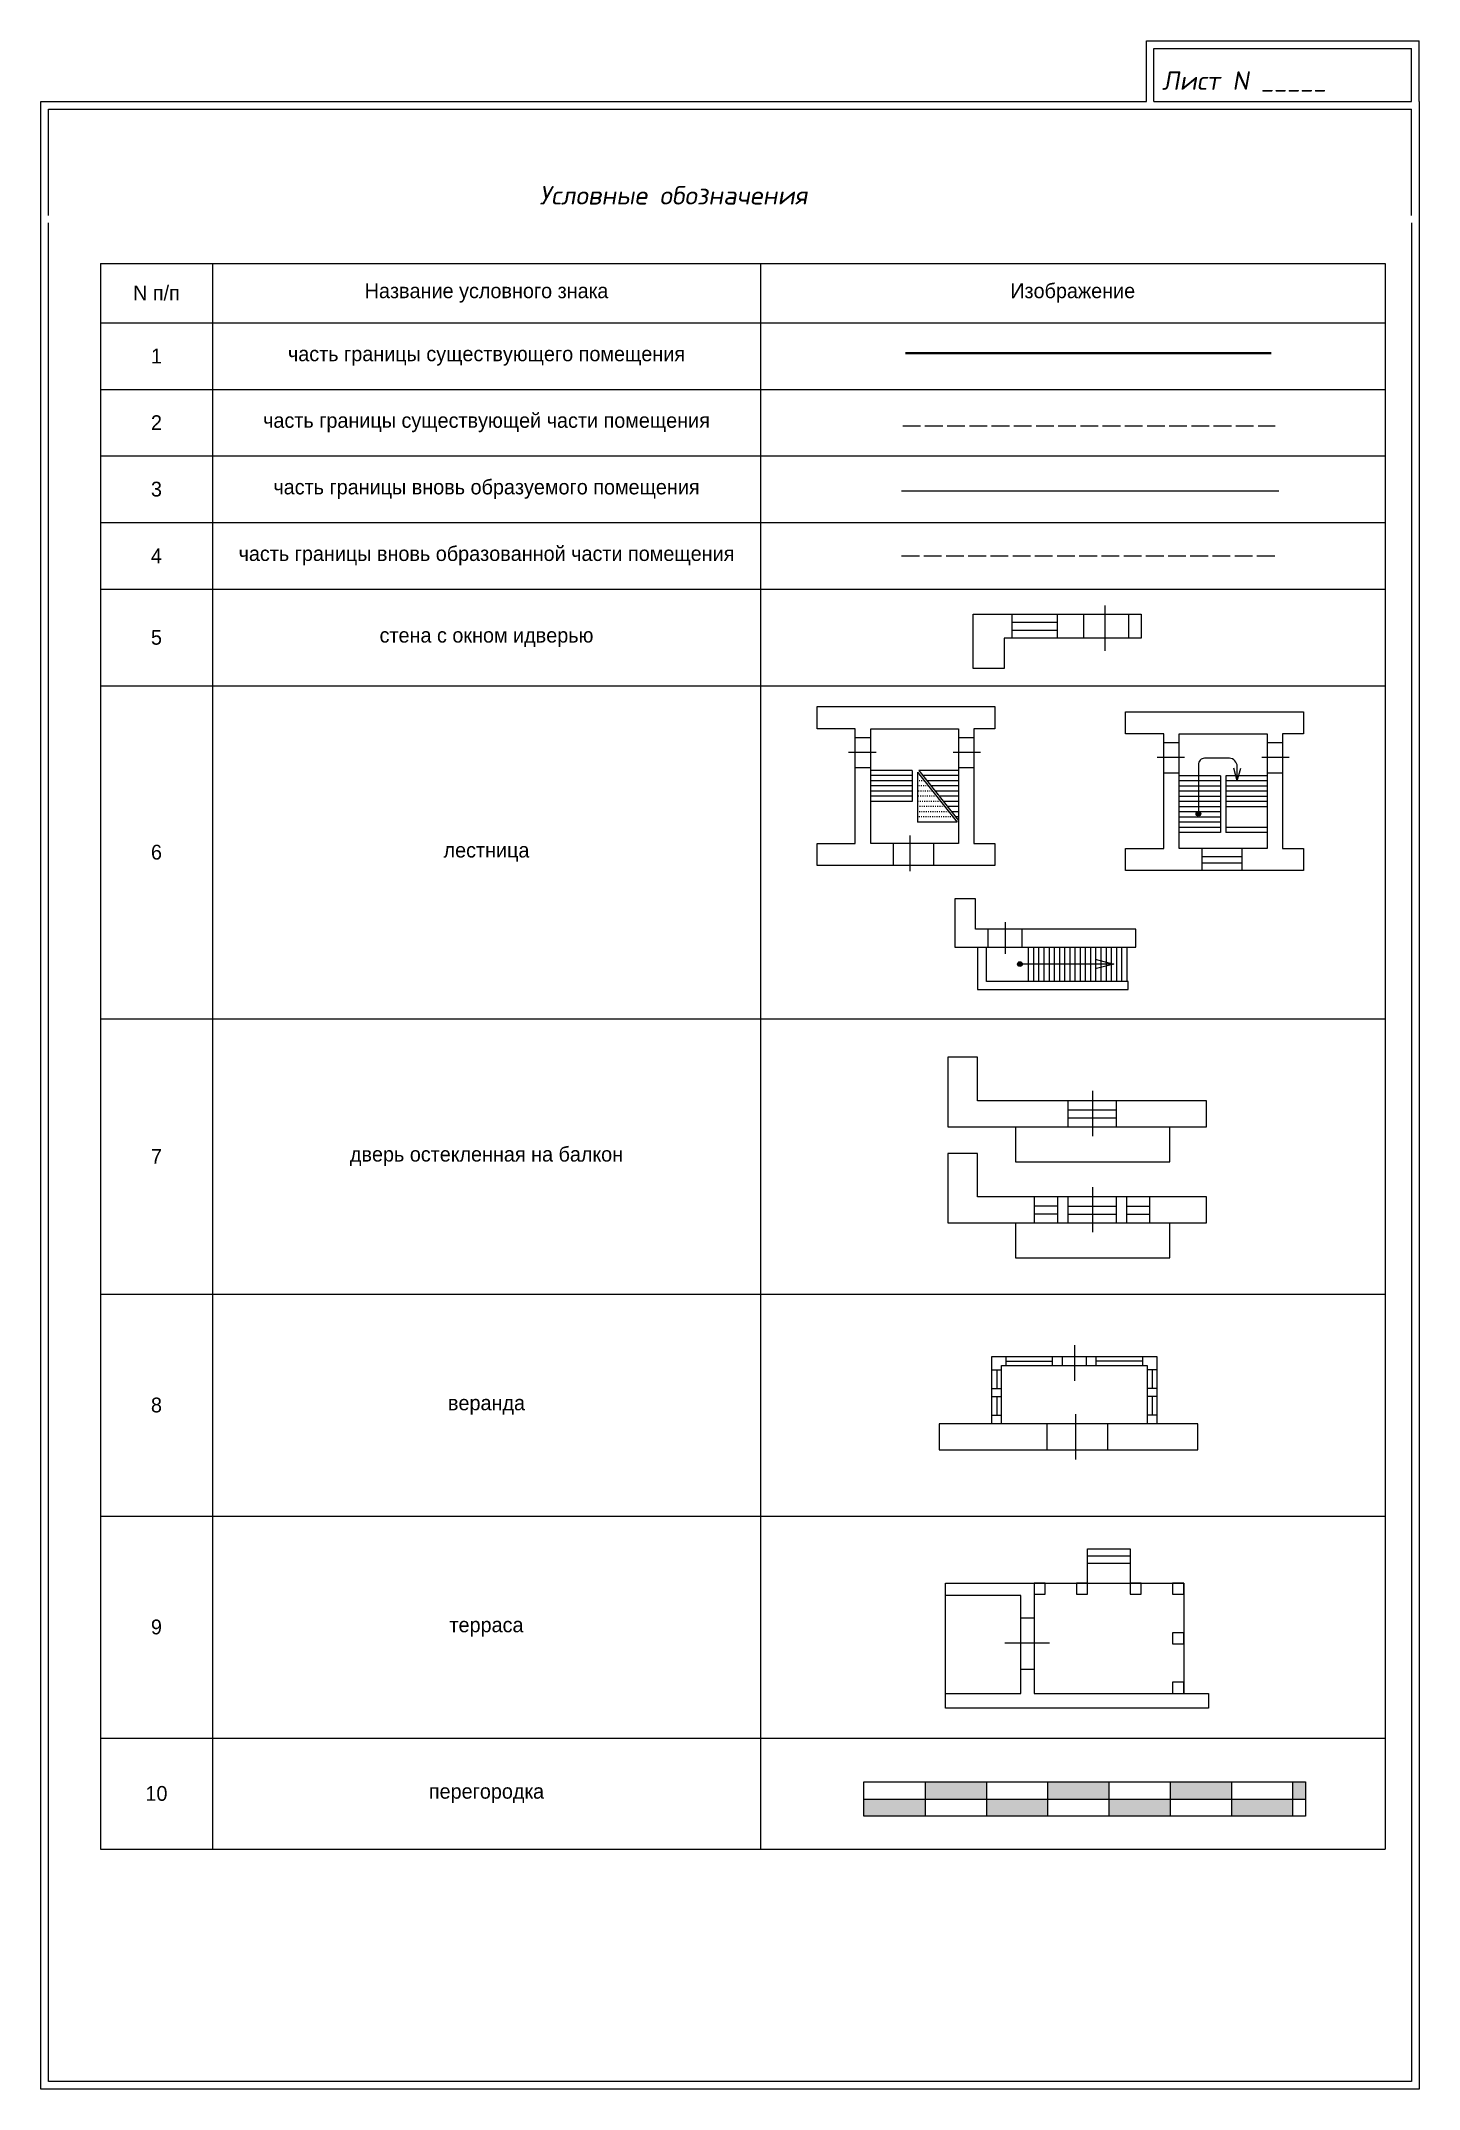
# Paper-space layout 'Условные обоз' of a CAD drawing. Header units: millimetres. Extents: x 15 to 201, y 0 to 277.
import ezdxf

# ---------------------------------------------------------------- set-up
doc = ezdxf.new("R2010")
doc.units = ezdxf.units.MM
doc.linetypes.add('ACAD_ISO02W100', pattern=[15, 12, -3])
doc.linetypes.add('ACAD_ISO03W100', pattern=[30, 12, -18])
doc.layers.add('Заголовок', color=7, linetype='Continuous')
doc.layers.add('Рамки Чертежей', color=7, linetype='Continuous')
doc.styles.add('ASHADE', font='simplex.shx', dxfattribs={"height": 0.6})
doc.dimstyles.new('ISO-25', dxfattribs={"dimtxt": 2.5, "dimasz": 2.5, "dimexe": 1.25, "dimexo": 0.625, "dimtad": 1, "dimtxsty": 'Standard', "dimcen": 2.5, "dimadec": 0, "dimazin": 0, "dimtfac": 1, "dimtmove": 0, "dimatfit": 3, "dimfxl": 1, "dimarcsym": 0})

# ---------------------------------------------------------------- blocks, each defined once
blk = doc.blocks.new('*T36')
at = {"layer": 'Заголовок', "color": 0, "linetype": 'ByBlock', "lineweight": -2, "transparency": 16777216}
for p, q in [((0, 0), (173.58, 0)), ((0, 0), (0, -214.33)), ((15.17, 0), (15.17, -214.33)), ((89.17, 0), (89.17, -214.33)), ((173.58, 0), (173.58, -214.33)), ((0, -8.03), (173.58, -8.03)), ((0, -17.03), (173.58, -17.03)), ((0, -26.03), (173.58, -26.03)), ((0, -35.03), (173.58, -35.03)), ((0, -44.03), (173.58, -44.03)), ((0, -57.1), (173.58, -57.1)), ((0, -102.1), (173.58, -102.1)), ((0, -139.33), (173.58, -139.33)), ((0, -169.33), (173.58, -169.33)), ((0, -199.33), (173.58, -199.33)), ((0, -214.33), (173.58, -214.33))]:
    blk.add_line(p, q, dxfattribs=at)
at = {"layer": 'Заголовок', "color": 0, "transparency": 16777216, "char_height": 2, "attachment_point": 5}
for s, insert, width in [('Название условного знака', (52.17, -4.01), 71), ('Изображение', (131.37, -4.01), 81.4101), ('N п/п', (7.58, -4.01), 12.1662), ('1', (7.58, -12.53), 12.1662), ('часть границы существующего помещения', (52.17, -12.53), 71), ('2', (7.58, -21.53), 12.1662), ('часть границы существующей части помещения', (52.17, -21.53), 71), ('3', (7.58, -30.53), 12.1662), ('часть границы вновь образуемого помещения', (52.17, -30.53), 71), ('4', (7.58, -39.53), 12.1662), ('часть границы вновь образованной части помещения', (52.17, -39.53), 71), ('5', (7.58, -50.56), 12.1662), ('стена с окном идверью', (52.17, -50.56), 71), ('6', (7.58, -79.6), 12.1662), ('лестница', (52.17, -79.6), 71), ('7', (7.58, -120.71), 12.1662), ('дверь остекленная на балкон', (52.17, -120.71), 71), ('8', (7.58, -154.33), 12.1662), ('веранда', (52.17, -154.33), 71), ('9', (7.58, -184.33), 12.1662), ('терраса', (52.17, -184.33), 71), ('10', (7.58, -206.83), 12.1662), ('перегородка', (52.17, -206.83), 71)]:
    blk.add_mtext(s, dxfattribs=dict(at, insert=insert, width=width))

psp = doc.layouts.new('Условные обоз')

# ---------------------------------------------------------------- hatches: boundary and pattern name
h = psp.add_hatch(color=256)
h.dxf.hatch_style = 1
h.paths.add_polyline_path([(134.63, 37.11), (134.63, 39.41), (126.36, 39.41), (126.36, 37.11)])
h.paths.add_polyline_path([(134.63, 41.72), (134.63, 39.41), (142.91, 39.41), (142.91, 41.72)])
h.paths.add_polyline_path([(142.91, 39.41), (142.91, 37.11), (151.18, 37.11), (151.18, 39.41)])
h.paths.add_polyline_path([(151.18, 41.72), (151.18, 39.41), (159.46, 39.41), (159.46, 41.72)])
h.paths.add_polyline_path([(167.73, 37.11), (167.73, 39.41), (159.46, 39.41), (159.46, 37.11)])
h.paths.add_polyline_path([(167.73, 41.72), (167.73, 39.41), (176.01, 39.41), (176.01, 41.72)])
h.paths.add_polyline_path([(184.28, 37.11), (184.28, 39.41), (176.01, 39.41), (176.01, 37.11)])
h.paths.add_polyline_path([(186.02, 41.72), (184.28, 41.72), (184.28, 39.41), (186.02, 39.41)])
at = {"layer": 'Заголовок'}
h = psp.add_hatch(color=256, dxfattribs=at)
edge = h.paths.add_edge_path()
edge.add_arc((171.56, 172.6), 0.318, 0, 360)
h = psp.add_hatch(color=256, dxfattribs=at)
edge = h.paths.add_edge_path()
edge.add_arc((147.44, 152.27), 0.318, 0, 360)

# ---------------------------------------------------------------- linework, layer by layer
psp.add_lwpolyline([(126.36, 41.72), (186.02, 41.72), (186.02, 37.11), (126.36, 37.11)], close=True)
for points in [[(134.63, 41.72), (134.63, 37.11)], [(142.91, 41.72), (142.91, 37.11)], [(151.18, 41.72), (151.18, 37.11)], [(159.46, 41.72), (159.46, 37.11)], [(167.73, 41.72), (167.73, 37.11)], [(176.01, 41.72), (176.01, 37.11)], [(184.28, 41.72), (184.28, 37.11)], [(126.36, 39.41), (186.02, 39.41)]]:
    psp.add_lwpolyline(points)
psp.add_line((16.19, 1.22), (16.19, 252.47), dxfattribs=at)
at = {"layer": 'Заголовок', "lineweight": 40}
psp.add_line((132.01, 234.84), (181.4, 234.84), dxfattribs=at)
at = {"layer": 'Заголовок', "linetype": 'ACAD_ISO02W100', "lineweight": 20, "ltscale": 0.2}
psp.add_line((131.62, 225.03), (181.91, 225.03), dxfattribs=at)
at = {"layer": 'Заголовок', "color": 1, "lineweight": 20}
psp.add_line((131.47, 216.24), (182.41, 216.24), dxfattribs=at)
at = {"layer": 'Заголовок', "color": 1, "linetype": 'ACAD_ISO02W100', "lineweight": 20, "ltscale": 0.2}
psp.add_line((131.47, 207.44), (182.09, 207.44), dxfattribs=at)
at = {"layer": 'Заголовок', "lineweight": 20}
psp.add_lwpolyline([(141.13, 192.21), (141.13, 199.58), (163.82, 199.58), (163.82, 196.33), (145.34, 196.33), (145.34, 192.21)], close=True, dxfattribs=at)
for points in [[(146.35, 199.58), (146.35, 196.33)], [(152.48, 199.58), (152.48, 196.33)], [(156.02, 199.58), (156.02, 196.33)], [(158.92, 200.73), (158.92, 194.63)], [(162.13, 199.58), (162.13, 196.33)], [(146.35, 198.47), (152.48, 198.47)], [(146.35, 197.41), (152.48, 197.41)]]:
    psp.add_lwpolyline(points, dxfattribs=at)
at = {"layer": 'Заголовок'}
for points in [[(120.04, 187.07), (144.08, 187.07), (144.08, 184.09), (141.24, 184.09), (141.24, 168.59), (144.08, 168.59), (144.08, 165.61), (120.04, 165.61), (120.04, 168.59), (125.19, 168.59), (125.19, 184.09), (120.04, 184.09)], [(161.73, 186.36), (185.77, 186.36), (185.77, 183.38), (182.93, 183.38), (182.93, 167.88), (185.77, 167.88), (185.77, 164.9), (161.73, 164.9), (161.73, 167.88), (166.88, 167.88), (166.88, 183.38), (161.73, 183.38)], [(127.29, 184.09), (139.15, 184.09), (139.15, 168.59), (127.29, 168.59)], [(168.98, 183.38), (180.84, 183.38), (180.84, 167.88), (168.98, 167.88)], [(138.64, 161.11), (138.64, 154.54), (163.12, 154.54), (163.12, 156.99), (141.45, 156.99), (141.45, 161.11)], [(137.69, 139.67), (137.69, 130.27), (172.66, 130.27), (172.66, 133.78), (141.7, 133.78), (141.7, 139.67)], [(137.69, 126.68), (137.69, 117.29), (172.66, 117.29), (172.66, 120.8), (141.7, 120.8), (141.7, 126.68)], [(136.52, 86.63), (171.49, 86.63), (171.49, 90.14), (136.52, 90.14)], [(137.41, 68.59), (149.36, 68.59), (149.36, 53.69), (172.92, 53.69), (172.92, 51.69), (137.41, 51.69), (137.41, 53.69), (147.57, 53.69), (147.57, 66.94), (137.41, 66.94)], [(149.36, 68.59), (149.36, 67.09), (150.86, 67.09), (150.86, 68.59)], [(155.1, 68.59), (155.1, 67.09), (156.6, 67.09), (156.6, 68.59)], [(162.33, 68.59), (162.33, 67.09), (163.83, 67.09), (163.83, 68.59)], [(168.07, 68.59), (168.07, 67.09), (169.57, 67.09), (169.57, 68.59)], [(168.07, 61.89), (168.07, 60.39), (169.57, 60.39), (169.57, 61.89)], [(168.07, 55.19), (168.07, 53.69), (169.57, 53.69), (169.57, 55.19)]]:
    psp.add_lwpolyline(points, close=True, dxfattribs=at)
for points in [[(125.19, 182.92), (127.29, 182.92)], [(139.15, 182.92), (141.24, 182.92)], [(124.3, 180.93), (128.01, 180.93)], [(138.43, 180.93), (142.14, 180.93)], [(165.99, 180.22), (169.7, 180.22)], [(166.88, 182.21), (168.98, 182.21)], [(180.12, 180.22), (183.83, 180.22)], [(180.84, 182.21), (182.93, 182.21)], [(125.19, 178.86), (127.29, 178.86)], [(132.87, 178.46), (127.29, 178.46)], [(132.87, 177.76), (127.29, 177.76)], [(132.87, 178.46), (132.87, 174.26)], [(133.62, 178.22), (133.62, 171.46)], [(133.62, 178.22), (138.96, 171.46)], [(139.15, 178.46), (133.81, 178.46)], [(133.81, 178.46), (139.15, 171.7)], [(139.15, 177.76), (134.36, 177.76)], [(139.15, 178.86), (141.24, 178.86)], [(166.88, 178.14), (168.98, 178.14)], [(174.56, 177.74), (168.98, 177.74)], [(174.56, 177.74), (174.56, 170.04)], [(180.84, 177.74), (175.25, 177.74)], [(175.25, 177.74), (175.25, 170.04)], [(176.8, 177.04), (176.33, 178.77)], [(176.8, 177.04), (177.28, 178.77)], [(180.84, 178.14), (182.93, 178.14)], [(132.87, 177.06), (127.29, 177.06)], [(132.87, 176.36), (127.29, 176.36)], [(132.87, 175.66), (127.29, 175.66)], [(132.87, 174.96), (127.29, 174.96)], [(139.15, 177.06), (134.91, 177.06)], [(139.15, 176.36), (135.47, 176.36)], [(139.15, 175.66), (136.02, 175.66)], [(139.15, 174.96), (136.57, 174.96)], [(174.56, 177.04), (168.98, 177.04)], [(174.56, 176.34), (168.98, 176.34)], [(174.56, 175.64), (168.98, 175.64)], [(174.56, 174.94), (168.98, 174.94)], [(180.84, 177.04), (175.25, 177.04)], [(180.84, 176.34), (175.25, 176.34)], [(180.84, 175.64), (175.25, 175.64)], [(180.84, 174.94), (175.25, 174.94)], [(132.87, 174.26), (127.29, 174.26)], [(139.15, 174.26), (137.13, 174.26)], [(139.15, 173.56), (137.68, 173.56)], [(139.15, 172.86), (138.23, 172.86)], [(139.15, 172.16), (138.78, 172.16)], [(174.56, 174.24), (168.98, 174.24)], [(174.56, 173.54), (168.98, 173.54)], [(174.56, 172.84), (168.98, 172.84)], [(174.56, 172.14), (168.98, 172.14)], [(180.84, 174.24), (175.25, 174.24)], [(180.84, 173.54), (175.25, 173.54)], [(132.58, 169.66), (132.58, 164.82)], [(138.96, 171.46), (133.62, 171.46)], [(174.56, 171.44), (168.98, 171.44)], [(174.56, 170.74), (168.98, 170.74)], [(174.56, 170.04), (168.98, 170.04)], [(180.84, 170.74), (175.25, 170.74)], [(180.84, 170.04), (175.25, 170.04)], [(130.34, 168.59), (130.34, 165.61)], [(135.76, 168.59), (135.76, 165.61)], [(172.03, 167.88), (172.03, 164.9)], [(172.03, 166.82), (177.45, 166.82)], [(177.45, 167.88), (177.45, 164.9)], [(172.03, 165.97), (177.45, 165.97)], [(145.46, 157.93), (145.46, 153.67)], [(143.13, 156.99), (143.13, 154.54)], [(147.71, 156.99), (147.71, 154.54)], [(141.7, 154.54), (141.7, 148.82), (162.05, 148.82), (162.05, 149.91), (142.93, 149.91), (142.93, 154.54)], [(148.58, 154.54), (148.58, 149.91)], [(149.28, 154.54), (149.28, 149.91)], [(149.98, 154.54), (149.98, 149.91)], [(150.68, 154.54), (150.68, 149.91)], [(151.38, 154.54), (151.38, 149.91)], [(152.08, 154.54), (152.08, 149.91)], [(152.78, 154.54), (152.78, 149.91)], [(153.48, 154.54), (153.48, 149.91)], [(154.18, 154.54), (154.18, 149.91)], [(154.88, 154.54), (154.88, 149.91)], [(155.58, 154.54), (155.58, 149.91)], [(156.28, 154.54), (156.28, 149.91)], [(156.98, 154.54), (156.98, 149.91)], [(157.68, 154.54), (157.68, 149.91)], [(158.38, 154.54), (158.38, 149.91)], [(159.08, 154.54), (159.08, 149.91)], [(159.78, 154.54), (159.78, 149.91)], [(160.48, 154.54), (160.48, 149.91)], [(161.18, 154.54), (161.18, 149.91)], [(161.88, 154.54), (161.88, 149.91)], [(153.91, 133.78), (153.91, 130.27)], [(157.24, 135.12), (157.24, 129.03)], [(160.45, 133.78), (160.45, 130.27)], [(146.83, 130.27), (146.83, 125.56), (167.72, 125.56), (167.72, 130.27)], [(153.91, 132.55), (160.45, 132.55)], [(153.91, 131.47), (160.45, 131.47)], [(157.24, 122.14), (157.24, 116.05)], [(149.39, 120.8), (149.39, 117.29)], [(152.53, 119.56), (149.39, 119.56)], [(152.53, 120.8), (152.53, 117.29)], [(153.91, 120.8), (153.91, 117.29)], [(153.91, 119.56), (160.45, 119.56)], [(160.45, 120.8), (160.45, 117.29)], [(161.83, 120.8), (161.83, 117.29)], [(161.83, 119.56), (164.97, 119.56)], [(164.97, 120.8), (164.97, 117.29)], [(146.83, 117.29), (146.83, 112.57), (167.72, 112.57), (167.72, 117.29)], [(152.53, 118.49), (149.39, 118.49)], [(153.91, 118.49), (160.45, 118.49)], [(161.83, 118.49), (164.97, 118.49)], [(154.81, 100.75), (154.81, 95.95)], [(143.67, 90.14), (143.67, 99.21), (165.96, 99.21), (165.96, 90.14)], [(143.67, 97.42), (144.97, 97.42)], [(144.32, 97.42), (144.32, 94.92)], [(144.97, 90.14), (144.97, 98.03), (164.66, 98.03), (164.66, 90.14)], [(145.57, 98.03), (145.57, 99.21)], [(145.57, 98.62), (151.84, 98.62)], [(151.84, 98.03), (151.84, 99.21)], [(153.19, 98.03), (153.19, 99.21)], [(156.44, 98.03), (156.44, 99.21)], [(157.77, 98.03), (157.77, 99.21)], [(164.06, 98.62), (157.77, 98.62)], [(164.06, 98.03), (164.06, 99.21)], [(165.96, 97.42), (164.66, 97.42)], [(165.31, 97.42), (165.31, 94.92)], [(143.67, 94.92), (144.97, 94.92)], [(165.96, 94.92), (164.66, 94.92)], [(143.67, 93.82), (144.97, 93.82)], [(144.32, 93.82), (144.32, 91.31)], [(154.95, 91.44), (154.95, 85.3)], [(165.96, 93.82), (164.66, 93.82)], [(165.31, 93.82), (165.31, 91.31)], [(143.67, 91.31), (144.97, 91.31)], [(151.07, 90.14), (151.07, 86.63)], [(159.28, 90.14), (159.28, 86.63)], [(165.96, 91.31), (164.66, 91.31)], [(156.6, 68.59), (156.6, 73.23), (162.33, 73.23), (162.33, 68.59)], [(162.33, 72.23), (156.6, 72.23)], [(162.33, 71.23), (156.6, 71.23)], [(137.41, 53.69), (137.41, 66.94)], [(149.36, 68.59), (169.57, 68.59), (169.57, 53.69)], [(147.57, 63.89), (149.36, 63.89)], [(145.42, 60.53), (151.46, 60.53)], [(147.57, 56.99), (149.36, 56.99)]]:
    psp.add_lwpolyline(points, dxfattribs=at)
psp.add_lwpolyline([(176.8, 177.04), (176.8, 178.98, 0.39583), (175.74, 180.1), (172.39, 180.1, 0.42129), (171.56, 179.24), (171.56, 172.6)], format="xyb", dxfattribs=at)
at = {"layer": 'Заголовок', "linetype": 'ACAD_ISO03W100', "ltscale": 0.01}
for points in [[(133.99, 177.76), (133.62, 177.76)], [(134.54, 177.06), (133.62, 177.06)], [(135.09, 176.36), (133.62, 176.36)], [(135.64, 175.66), (133.62, 175.66)], [(136.2, 174.96), (133.62, 174.96)], [(136.75, 174.26), (133.62, 174.26)], [(137.3, 173.56), (133.62, 173.56)], [(137.85, 172.86), (133.62, 172.86)], [(138.41, 172.16), (133.62, 172.16)]]:
    psp.add_lwpolyline(points, dxfattribs=at)
at = {"layer": 'Заголовок'}
for centre in [(171.56, 172.6), (147.44, 152.27)]:
    psp.add_circle(centre, 0.318, dxfattribs=at)
at = {"layer": 'Рамки Чертежей'}
for p, q in [((164.55, 268.85), (164.55, 277.05)), ((164.55, 277.05), (201.37, 277.05)), ((201.37, 268.85), (201.37, 277.05)), ((165.55, 268.85), (165.55, 276.05)), ((165.55, 276.05), (200.37, 276.05)), ((200.37, 268.85), (200.37, 276.05)), ((15.19, 268.85), (164.55, 268.85)), ((15.19, 0.22), (15.19, 268.85)), ((165.55, 268.85), (200.37, 268.85)), ((201.37, 268.85), (201.37, 0.22)), ((16.19, 267.85), (200.37, 267.85)), ((16.19, 253.47), (16.19, 267.85)), ((200.37, 253.47), (200.37, 267.85)), ((200.36, 252.47), (200.37, 1.22)), ((201.37, 0.22), (15.19, 0.22)), ((200.37, 1.22), (16.19, 1.22))]:
    psp.add_line(p, q, dxfattribs=at)

# ---------------------------------------------------------------- block references
psp.add_blockref('*T36', (23.21, 246.99))

# ---------------------------------------------------------------- texts
at = {"layer": 'Заголовок', "color": 7, "linetype": 'Continuous', "lineweight": 15, "ltscale": 0.1, "style": 'ASHADE', "oblique": 10}
psp.add_text('Лист N _____', height=2.5, dxfattribs=at).set_placement((166.64, 270.44))
at = {"layer": 'Заголовок', "color": 7, "linetype": 'Continuous', "lineweight": 30, "ltscale": 0.1, "style": 'ASHADE', "oblique": 10}
psp.add_text('Условные обозначения', height=2.5, dxfattribs=at).set_placement((82.54, 254.94))

# ---------------------------------------------------------------- leaders
at = {"layer": 'Заголовок'}
psp.add_leader([(160.13, 152.27), (147.44, 152.27)], dimstyle='ISO-25', override={"dimgap": 0.625, "dimtad": 0, "dimldrblk": 'Open30'}, dxfattribs=at)

doc.saveas('drawing.dxf')
